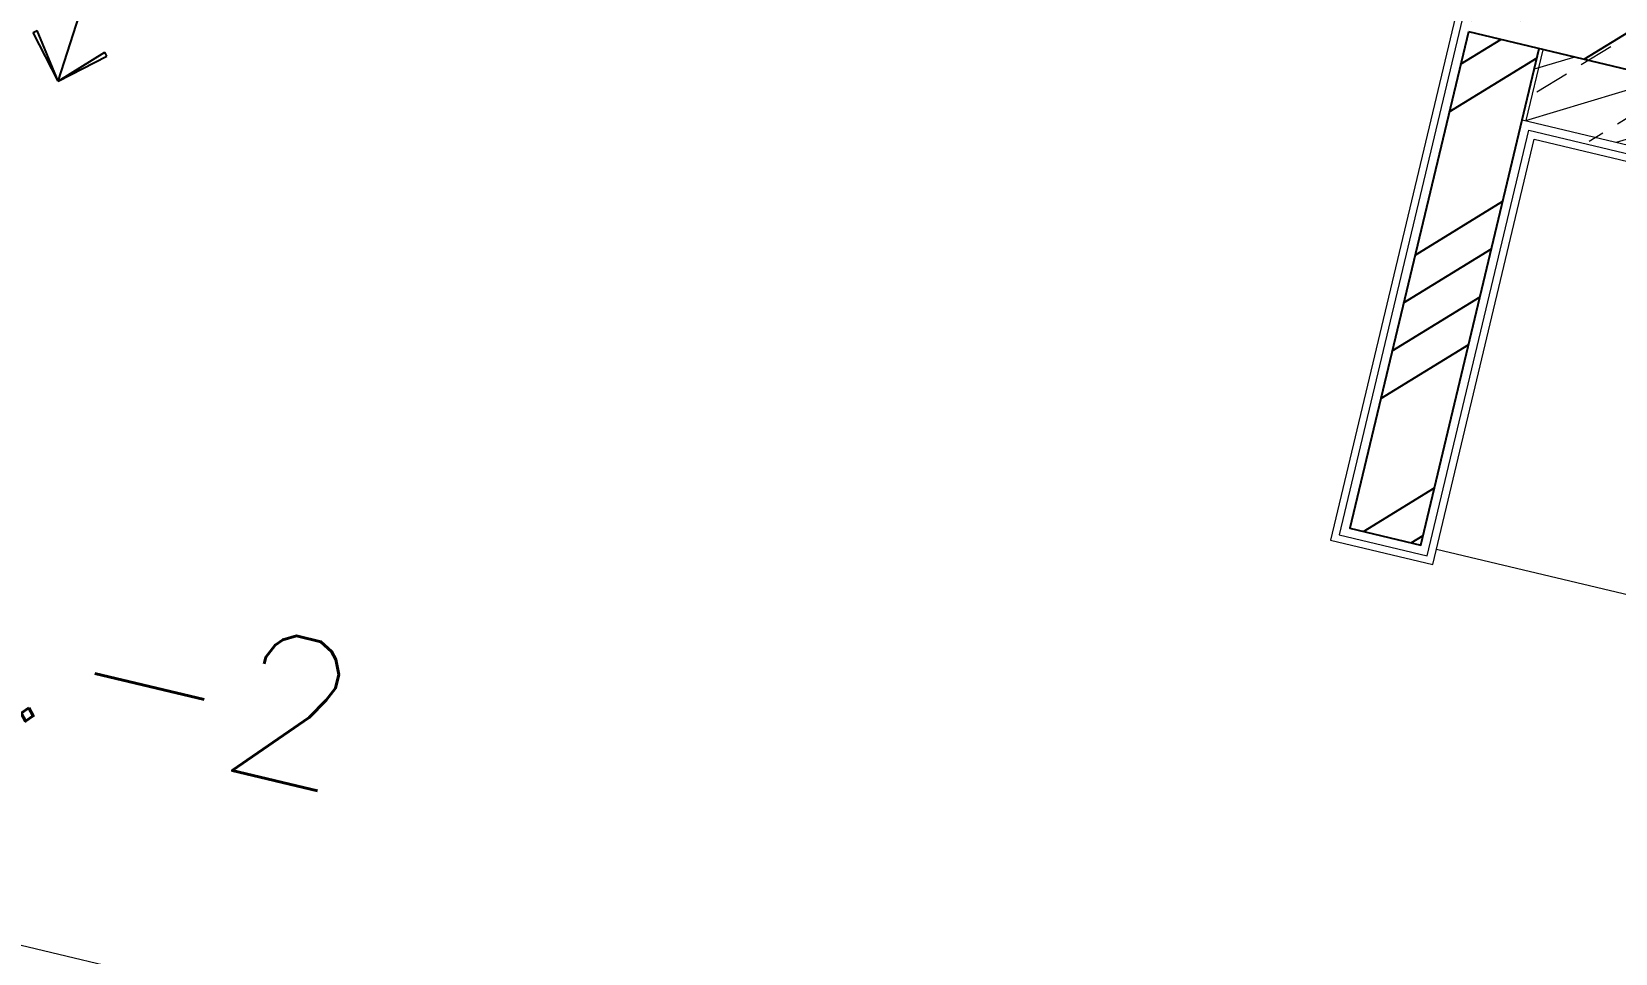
# Model space of a CAD drawing. Header units: millimetres. Extents: x 783817721 to 783927949, y 1443754877 to 1443839643.
# Drawn here: x 783903457 to 783905628, y 1443796521 to 1443797785 of the extents above; entities that cross this region are included whole.
import ezdxf

# ---------------------------------------------------------------- set-up
doc = ezdxf.new("R2010")
doc.units = ezdxf.units.MM
doc.header["$LTSCALE"] = 700
doc.layers.get('0').update_dxf_attribs({"linetype": 'CONTINUOUS'})
for name, color, linetype in [('A-HATCH', 8, 'CONTINUOUS'), ('A-TAG-RMNAME', 6, 'CONTINUOUS'), ('A-WALL 100', 5, 'CONTINUOUS'), ('A-WALL-XXX', 7, 'CONTINUOUS')]:
    doc.layers.add(name, color=color, linetype=linetype)
doc.layers.add('A-INT-FIXTURE', color=250, linetype='CONTINUOUS', lineweight=9)
doc.styles.add('ROMANS', font='romans.shx')
doc.dimstyles.new('A-DIM-100', dxfattribs={"dimscale": 100, "dimtxt": 2, "dimasz": 1.5, "dimexe": 0, "dimexo": 0, "dimgap": 0.5, "dimtad": 1, "dimdec": 0, "dimzin": 0, "dimdsep": 46, "dimtxsty": 'ROMANS', "dimblk": 'AR-DIM-ARROW', "dimcen": 0.09, "dimclrd": 3, "dimclre": 8, "dimclrt": 6, "dimadec": 0, "dimazin": 0, "dimtfac": 1, "dimtdec": 0, "dimtofl": 0, "dimtmove": 0, "dimatfit": 3, "dimldrblk": 'AR-LED-ARROW', "dimfxl": 0.18, "dimtolj": 1, "dimtzin": 0, "dimlwd": -1, "dimarcsym": 0})

# ---------------------------------------------------------------- blocks, each defined once
blk = doc.blocks.new('T-DOOR')
for p, q in [((15.62951093912124, 751.8341574668884), (14.16014873981476, 753.3035955429077)), ((15.62890392541885, 682.7063477039337), (15.62951093912124, 751.8341574668884)), ((21.50492638349533, 706.2904205322266), (17.11766242980957, 707.7596814632415)), ((27.38110065460205, 707.7593402862548), (24.44337409734726, 706.2904200553894)), ((14.15850394964218, 679.8459477424622), (15.62890392541885, 682.7063477039337)), ((17.09752094745636, 690.1299450397491), (21.50492608547211, 693.0683166980742)), ((24.45928508043289, 693.0680127143859), (27.38110053539276, 690.1296417713165)), ((6.807166755199432, 347.1733775138855), (5.337804615497589, 348.6428155899048)), ((6.807166874408722, 301.5519354343414), (6.807166755199432, 347.1733775138855)), ((37.85666352510452, 331.0127501487732), (37.85635834932327, 316.3202040195465)), ((5.33676677942276, 298.6915349960327), (6.807166874408722, 301.5519354343414)), ((-750.9999997019768, 24.99999952316284), (-750.9999997019768, -7.152557373e-07)), ((-5.96046448e-08, 25), (1.192092896e-07, 0))]:
    blk.add_line(p, q)
at = {"color": 8}
blk.add_line((-749.9999997019768, -1), (-0.9999998211860656, -1.000000953674316), dxfattribs=at)
for points in [[(-26.7935534119606, 759.180643081665), (-34.1393306851387, 757.7116844654083), (-34.13952034711838, 750.3659455776213), (-26.79381877183914, 748.8966076374054)], [(-25.32482266426086, 743.0199780464172), (-26.79397070407868, 743.0200159549713), (-26.79343956708908, 763.5880870819092), (0.9383352994918824, 763.5877192020416), (0.9378041625022888, 743.0196487903595), (-2.000491559505462, 743.0197243690491), (-1.999999642372131, 762.0680537223815), (-25.32433080673218, 762.0683069229126)], [(-2, 762.0683069229126), (-25.32433068752289, 762.0683069229126), (-25.3243305683136, 26.99999952316284), (-1.99999988079071, 26.99999928474426)], [(6.815306305885314, 778.2790467739105), (11.22210502624511, 778.279046535492), (11.22210502624511, 753.303418636322), (6.815306305885314, 753.303418636322)], [(0.9374366998672484, 753.3036839962006), (14.15911096334457, 753.3035957813263), (14.15850394964218, 679.8459477424622), (0.936829686164856, 679.8460359573363)], [(17.09752112627029, 707.7596814632415), (15.62791723012924, 707.7596817016602), (15.62791728973389, 690.1299452781677), (17.09752106666565, 690.1299450397491)], [(24.44288074970245, 693.0680127143859), (21.5049262046814, 693.0680129528046), (21.5049262046814, 706.290420293808), (24.44288074970245, 706.290420293808)], [(30.31985157728195, 707.7593405246735), (27.38110059499741, 707.7593405246735), (27.38110053539276, 690.1296417713165), (30.31985151767731, 690.1296417713165)], [(-2.008485615253448, 348.6427521705627), (5.33676677942276, 348.6428158283234), (5.33676677942276, 298.6915349960327), (-2.008485615253448, 298.6914715766907)], [(48.14061760902404, 316.3202040195465), (6.806749463081359, 316.3202042579651), (6.806749463081359, 331.0127501487732), (48.14061766862869, 331.0127501487732)]]:
    blk.add_lwpolyline(points, close=True)
for points in [[(-2.000000059604644, 52.75104165077209), (-0.9999999403953552, 52.75104141235352), (-1.000000059604644, 25.99999928474427), (-26.3243305683136, 25.9999988079071), (-26.32433050870896, 52.75104045867919), (-25.3243305683136, 52.75104093551636), (-25.32433068752289, 26.99999880790711), (-1.99999988079071, 26.99999928474426), (-2.000000059604644, 52.75104141235352)], [(-776.7510416507721, 0), (-776.7510416507721, -1), (-749.9999996423721, -0.9999997615814208), (-749.9999996423721, 25.99999928474427), (-776.7510415315628, 25.99999904632568), (-776.7510415911674, 24.99999928474426), (-750.9999997019768, 24.99999952316284), (-750.9999997019768, 0), (-776.7510415315628, 2.384185791e-07)], [(25.75104212760925, 4.768371582e-07), (25.75104200839997, -0.9999995231628416), (-0.9999998211860656, -0.9999995231628416), (-1, 25.99999952316284), (25.75104188919068, 25.99999952316284), (25.75104194879532, 24.99999976158142), (0, 24.99999976158142), (1.192092896e-07, 4.768371582e-07), (25.75104200839997, 4.768371582e-07)]]:
    blk.add_lwpolyline(points)
for radius in [10.12499965708017, 9.124999657080172]:
    blk.add_circle((-11.12499964237213, 15.87499976158142), radius)
blk.add_arc((-14.54024678468704, 28.44103002548218), 735.2491660637323, 90.95489770892227, 180.190221112596, dxfattribs=at)
blk = doc.blocks.new('125')
at = {"layer": 'A-INT-FIXTURE'}
h = blk.add_hatch(dxfattribs=at)
h.set_pattern_fill('ANSI33', color=256, scale=14.99999999999996, angle=13.41739695793951)
h.set_pattern_definition([(44.99999981470908, (98463.51687723398, 14008.26052927971), (-67.35192069020684, 67.3519211258303), []), (44.99999981470908, (98530.86882835627, 14008.26053190231), (-67.35192069020684, 67.3519211258303), [47.62499999999982, -23.81249999999991])])
h.paths.add_polyline_path([(347740.2116801143, -476.243273973465), (349290.2138957381, -476.2436912059784), (349290.2138960361, -376.2436952590942), (347740.2116812468, -376.2432775497437)])
blk.add_line((347762.2116760612, -1076.230839967728), (349268.2136959434, -1076.49632358551), dxfattribs=at)
for points in [[(342515.2138274908, -2188.241365671158), (342627.2138280869, -2188.241363763809), (342627.2138344646, 211.7563169002533), (347628.2116804719, 211.7563164234161), (347628.2116802931, -1088.24369597435), (347752.2116810679, -1088.243697166443), (347752.211484015, -488.2434899806976), (349278.2136361003, -488.2434899806976)], [(342515.2138272524, -2198.241366624832), (342637.2138277888, -2198.241364240646), (342637.2138332725, 201.7563190460205), (347618.2116791606, 201.7563164234161), (347618.2116818428, -1098.243697166443), (347762.2116819024, -1098.243696212769), (347762.2115058303, -498.2434911727905), (349268.2136576772, -498.2434904575348)]]:
    blk.add_lwpolyline(points, dxfattribs=at)
blk.add_lwpolyline([(347740.2116801143, -476.243273973465), (349290.2138957381, -476.2436912059784), (349290.2138960361, -376.2436952590942), (347740.2116812468, -376.2432775497437)], close=True, dxfattribs=at)
at = {"layer": 'A-INT-FIXTURE', "xscale": 0.8010680920605223, "yscale": 0.8010680920605223, "zscale": 0.8010680920605223, "rotation": 180.0000029522012}
blk.add_blockref('T-DOOR', (345614.4126933217, -2056.216630220413), dxfattribs=at)
blk = doc.blocks.new('AR-DIM-ARROW')
for p, q in [((0, -0.5), (0, 0.5)), ((-1, 0), (0, 0))]:
    blk.add_line(p, q)
at = {"color": 6}
blk.add_line((-0.3535533905933335, -0.3535533905933335), (0.3535533905933335, 0.3535533905933335), dxfattribs=at)
blk = doc.blocks.new('AR-LED-ARROW')
for p, q in [((-0.3535533905933335, 0.3535533905933335), (-0.3818376618407981, 0.3252691193458723)), ((0, 0), (-0.3818376618407981, 0.3252691193458723)), ((0, 0), (-0.3535533905933335, 0.3535533905933335)), ((0, 0), (-1, 0)), ((0, 0), (-0.3818376618407981, -0.3252691193458723)), ((0, 0), (-0.3535533905933335, -0.3535533905933335)), ((-0.3535533905933335, -0.3535533905933335), (-0.3818376618407981, -0.3252691193458723))]:
    blk.add_line(p, q)

msp = doc.modelspace()

# ---------------------------------------------------------------- hatches: boundary and pattern name
at = {"layer": 'A-HATCH'}
h = msp.add_hatch(dxfattribs=at)
h.set_pattern_fill('ANSI32', color=256, scale=19.99999999999999, angle=3.774722192838826e-05, style=0)
h.set_pattern_definition([(31.58264065913059, (783812086.9954149, 1443708287.260411), (-99.7701511760467, 162.2842165286223), []), (31.58264065913059, (783812174.3469086, 1443708266.42238), (-99.7701511760467, 162.2842165286223), [])])
h.paths.add_polyline_path([(783907031.9061341, 1443797402.130204), (783907076.842763, 1443797590.50125), (783905471.8784918, 1443797973.371577), (783905426.9418626, 1443797785.00053)])
h = msp.add_hatch(dxfattribs=at)
h.set_pattern_fill('ANSI34', color=256, scale=14.99999999999999, angle=3.774722192838826e-05)
h.set_pattern_definition([(31.5826028830894, (783888814.2766608, 1443798714.851827), (-149.6550662690944, 243.4264234630107), []), (31.5826028830894, (783888879.7902707, 1443798699.223261), (-149.6550662690944, 243.4264234630107), []), (31.5826028830894, (783888945.3038807, 1443798683.594694), (-149.6550662690944, 243.4264234630107), []), (31.5826028830894, (783889010.8176364, 1443798667.966094), (-149.6550662690944, 243.4264234630107), [])])
edge = h.paths.add_edge_path()
edge.add_line((783905426.9301983, 1443797784.956724), (783905264.4999143, 1443797104.062898))
edge.add_line((783905264.4999142, 1443797104.062897), (783905361.7704608, 1443797080.858571))
edge.add_line((783905361.770461, 1443797080.858571), (783905524.2007445, 1443797761.752397))

# ---------------------------------------------------------------- linework, layer by layer
at = {"layer": 'A-WALL 100', "elevation": -1.504551567413402e-08}
msp.add_lwpolyline([(783905426.9301983, 1443797784.956724), (783905264.4999142, 1443797104.062897), (783905361.770461, 1443797080.858571), (783905524.2007445, 1443797761.752398)], dxfattribs=at)
at = {"layer": 'A-WALL-XXX', "linetype": 'ByBlock'}
msp.add_line((783905426.9418622, 1443797785.00053, -1.504560719943682e-08), (783907031.9061338, 1443797402.130203, -1.50456071994265e-08), dxfattribs=at)

# ---------------------------------------------------------------- block references
at = {"layer": 'A-INT-FIXTURE', "color": 9, "rotation": 346.5826406591305}
for p in [(783567362.5777526, 1443878817.987809, -1.504560363624304e-08), (783567362.577764, 1443878817.987833, -1.50456036362428e-08)]:
    msp.add_blockref('125', p, dxfattribs=at)

# ---------------------------------------------------------------- texts
at = {"layer": 'A-TAG-RMNAME', "insert": (783902119.3241189, 1443797361.962413, -1.504561838211666e-08), "char_height": 199.9999999999999, "attachment_point": 1, "rotation": 346.58264291646435, "style": 'ROMANS'}
msp.add_mtext_dynamic_manual_height_columns('\\pxql,t18;GENTS TOI.-2', width=4667.468036535828, gutter_width=12.49999999999999, heights=[1451.306243075781], dxfattribs=at)

# ---------------------------------------------------------------- leaders
at = {"layer": 'A-TAG-RMNAME'}
msp.add_leader([(783903493.4355583, 1443797717.06937, 0.004134644927088282), (783904282.5139339, 1443800174.396713, 0.004134644927088282), (783904474.4623536, 1443800128.606553, 0.004134644927088282)], dimstyle='A-DIM-100', override={"dimgap": 0.5, "dimtad": 0}, dxfattribs=at)

doc.saveas('drawing.dxf')
